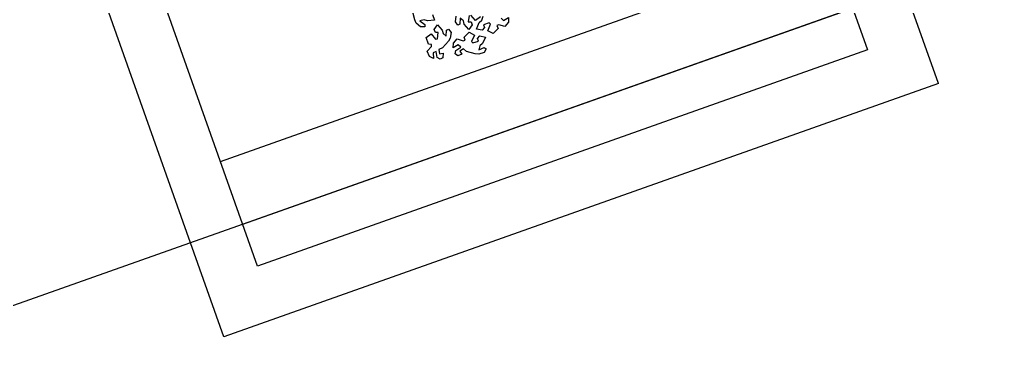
# Model space of a CAD drawing. Header units: centimetres. Extents: x -3096 to 17897, y -3131 to 15798.
# Drawn here: x 2365 to 2898, y 13320 to 13500 of the extents above; entities that cross this region are included whole.
import ezdxf

# ---------------------------------------------------------------- set-up
doc = ezdxf.new("R2010")
doc.units = ezdxf.units.CM
doc.layers.add('alberi', color=74, linetype='Continuous')

msp = doc.modelspace()

# ---------------------------------------------------------------- linework, layer by layer
for p, q in [((2862.05, 13465.42), (2726.8, 13847.16)), ((2698.52, 13837.14), (2823.76, 13483.67)), ((3497.51, 13747.78), (1862.99, 13168.65)), ((2485.86, 13389.34), (3497.51, 13747.78)), ((2475.59, 13328.49), (2340.34, 13710.23)), ((2473.81, 13423.34), (2803.72, 13540.23))]:
    msp.add_line(p, q)
for points in [[(2823.76, 13483.67), (2823.76, 13483.67), (2493.85, 13366.78), (2368.61, 13720.25)], [(2862.05, 13465.42), (2862.05, 13465.42), (2475.59, 13328.49), (2475.59, 13328.49)]]:
    msp.add_lwpolyline(points)
at = {"layer": 'alberi'}
for points in [[(2588.53, 13502.67), (2589.54, 13499.73), (2585.76, 13499.3), (2583.95, 13499.92), (2581.74, 13499.37), (2584.31, 13497.42), (2584.27, 13496.13), (2582.01, 13496.03), (2579.7, 13498.13), (2578.9, 13499.91), (2577.68, 13504.65)], [(2608.24, 13502.13), (2607.86, 13498.86), (2609.34, 13498.87), (2610.04, 13497.08), (2608.18, 13494.59), (2605.69, 13497.47), (2605.19, 13499.32), (2603.5, 13500.83), (2603.32, 13497.61), (2602.23, 13496.92), (2600.89, 13498.73), (2601.32, 13501.82)], [(2614.37, 13501.43), (2611.71, 13499.52), (2609.22, 13502.4)], [(2625.59, 13500.73), (2626.96, 13499.49), (2629.64, 13501.08), (2629.6, 13498.56), (2627.6, 13496.21), (2624.4, 13497.19), (2623.28, 13496.73), (2623.95, 13495.13), (2623.95, 13495.13), (2621.24, 13492.42), (2618.34, 13493.93), (2619.8, 13497.45), (2619.11, 13498.21), (2616.02, 13497.08), (2616.69, 13495.76), (2615.41, 13494.33), (2612.35, 13494.88), (2613.81, 13498.4), (2615.23, 13499.68), (2615.83, 13501.87)]]:
    msp.add_lwpolyline(points, dxfattribs=at)
for points in [[(2598.52, 13493.09), (2598.1, 13490), (2597.08, 13488.33), (2593.86, 13484.65), (2591.98, 13483.74), (2592.2, 13481.42), (2594.22, 13481.79), (2594.05, 13479.36), (2592.57, 13478.55), (2591.03, 13479.51), (2591.03, 13479.51), (2590.55, 13482.75), (2588.83, 13482.08), (2589.06, 13478.97), (2586.82, 13480.13), (2585.61, 13482.97), (2587.91, 13485.39), (2588, 13486.6), (2586.26, 13486.72), (2586.26, 13486.72), (2585.05, 13490.35), (2587.7, 13492.27), (2590.2, 13489.4), (2591.18, 13489.67), (2591.55, 13492.94), (2590.07, 13492.93), (2589.36, 13494.72), (2591.22, 13497.21), (2593.71, 13494.34), (2594.22, 13492.49), (2595.92, 13490.99), (2596.08, 13494.2), (2597.17, 13494.9)], [(2616.51, 13482.17), (2613.53, 13481.24), (2611.58, 13481.46), (2606.89, 13482.81), (2605.27, 13484.14), (2603.26, 13482.96), (2604.45, 13481.28), (2602.17, 13480.41), (2600.82, 13481.41), (2601.03, 13483.21), (2601.03, 13483.21), (2603.77, 13485.01), (2602.42, 13486.29), (2599.7, 13484.77), (2599.81, 13487.28), (2601.87, 13489.58), (2605.04, 13488.52), (2606.17, 13488.96), (2605.54, 13490.57), (2605.54, 13490.57), (2608.32, 13493.21), (2611.18, 13491.63), (2609.64, 13488.15), (2610.3, 13487.37), (2613.42, 13488.42), (2612.78, 13489.76), (2614.1, 13491.16), (2617.15, 13490.53), (2615.6, 13487.05), (2614.15, 13485.81), (2613.5, 13483.63), (2616.48, 13484.85), (2617.57, 13484.16)]]:
    msp.add_lwpolyline(points, close=True, dxfattribs=at)

doc.saveas('drawing.dxf')
